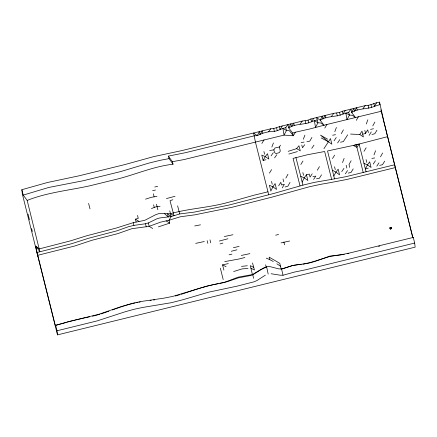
<?xml version="1.0" encoding="UTF-8"?>
<svg xmlns="http://www.w3.org/2000/svg" width="437" height="437" viewBox="0 0 437 437"><rect width="100%" height="100%" fill="white"/><g stroke="black" fill="none" stroke-linecap="round" stroke-linejoin="round"><path stroke-width="0.66" d="M334.808 131.684L336.392 127.484M366.282 123.971L367.861 119.765M374.006 154.911L375.591 150.705M271.852 147.072L273.442 142.921M342.526 162.553L344.116 158.418M303.311 139.234L304.911 135.17M37.123 253.307L37.03 252.488L71.335 243.791L88.356 238.323L116.914 230.829L128.216 226.792L133.935 225.377L145.516 223.755L148.367 222.925L156.725 218.877L159.565 217.987L171.167 216.55L179.694 213.944L194.454 212.087L228.693 205.133L274.403 193.291L302.885 185.119L302.153 182.071L304.234 177.881L306.435 174.751L309.303 174.09L310.03 177.105L312.215 173.806M285.853 178.116L287.967 174.199M333.819 175.996L335.933 172.118L338.156 169.174L339.571 174.871L335.933 172.118L332.399 170.261L327.531 150.973L356.237 144.794L387.663 136.634A20.839 0.475 76.2 0 1 389.771 145.073L391.874 153.513A12.389 0.284 76.2 0 1 393.983 161.947L412.949 237.897L413.271 237.433L414.675 243.059L415.15 247.151L57.493 334.879L22.358 194.104L21.85 189.713L47.496 182.491L79.092 175.805L124.867 164.569L153.382 156.697L182.092 150.536L270.793 128.789L273.709 128.565L279.38 126.686L302.267 121.071L308.047 120.148L310.854 118.962L333.742 113.352L339.522 112.424L342.324 111.244L365.217 105.628C370.27 105.738 374.585 102.728 379.524 102.121L384.15 122.568A12.389 0.284 76.2 0 1 386.259 131.007L387.756 137.453M263.134 160.439L265.259 156.61L267.488 153.693L268.864 159.068L265.259 156.61L261.763 155.08L263.134 160.439L265.996 159.707M341.297 133.656L343.416 129.816M351.14 160.723L349.021 164.563L349.72 167.376M372.766 125.905L374.886 122.065M380.49 156.845L382.615 153.005M290.037 182.338L287.912 186.135L285.066 186.987M279.451 146.974L275.064 147.957L273.819 149.875L274.605 152.568L275.468 153.25L276.468 153.48L279.292 152.622L280.281 151.175L279.451 146.974L280.461 145.182M169.753 210.847L171.167 216.55L169.026 220.232L169.736 223.121L158.402 226.879M311.931 137.426L309.789 141.102L306.921 141.752M324.806 128.068L326.952 124.463L381.332 111.244M356.281 120.35L358.427 116.739M326.952 124.463L309.822 128.975L295.483 132.182L293.331 135.781L284.05 135.104L183.895 159.598L172.369 161.685L168.403 156.102L185.659 152.65L254.329 135.814L257.251 135.639L262.856 133.192L268.575 131.788L274.414 131.379L277.276 130.679L282.897 128.391L285.754 127.686L287.961 124.578L288.726 127.921L292.643 133.077L293.331 135.781L289.431 130.729L286.459 130.499L282.897 128.391L284.05 135.104L286.459 130.499L285.754 127.686M317.306 170.212L319.452 166.617M261.856 143.467L264.008 139.9M282.231 187.905L284.383 184.332L281.515 184.971L280.827 182.284L278.669 185.796M364.01 151.317L366.162 147.761M353.211 168.868L351.058 172.407L348.196 173.107M376.962 130.21L374.804 133.744L371.947 134.476M384.686 161.149L382.528 164.689L379.671 165.388M282.242 125.982L280.079 129.499L279.38 126.686M269.432 173.145L271.59 169.627M313.711 118.263L311.554 121.776C304.261 124.998 295.685 123.436 288.726 127.921L290.823 123.879L291.528 126.703L293.686 123.174L294.325 125.474M345.186 110.545L343.029 114.057C335.731 117.274 327.16 115.718 320.201 120.197L316.574 117.558L317.934 122.781L315.525 127.385L314.367 120.672L317.229 119.967M376.661 102.821L374.504 106.338C367.206 109.556 358.635 107.999 351.676 112.478L350.911 109.141L348.704 112.249L343.029 114.057L342.324 111.244M323.943 148.667L330.476 138.584L331.874 144.188L328.263 141.664L320.49 135.115L327.603 139.195M350.55 134.077L359.804 134.498L363.404 136.939L362.71 134.214L365.556 133.367L367.719 129.876L368.402 132.526M300.798 164.498L302.967 161.045M321.534 174.827L319.371 178.274L316.486 178.804M369.107 135.355L371.275 131.93M332.475 158.538L334.655 155.162M347.694 134.82L343.345 141.599L340.472 142.2M334.054 140.829L336.233 137.513M359.804 134.498L361.983 131.176L362.71 134.214M373.253 164.05L375.432 160.74M376.814 166.158L378.999 162.848M313.619 179.432L315.804 176.133L312.903 176.499M337.615 142.937L339.8 139.649M366.075 171.779L359.099 144.09L356.914 147.378L360.405 161.231A12.389 0.284 76.2 0 1 362.508 169.671L363.213 172.484M345.334 173.833L347.524 170.561M311.761 148.362L313.952 145.144M341.756 171.594L343.952 168.382M271.06 155.878L273.262 152.737M274.605 157.85L276.807 154.709M304.698 144.707L302.486 147.75L301.798 145.04M268.575 131.788L270.793 128.789M300.05 124.07L302.267 121.071M331.525 116.351L333.742 113.352M363 108.627L365.217 105.628M296.701 148.624L298.935 145.734L300.279 150.869L296.701 148.624L288.185 151.317M36.418 250.488L35.91 246.097L39.887 251.783L39.183 248.932L35.91 246.097L37.03 252.488L55.27 325.428L69.527 321.506M391.328 227.442L391.672 228.633L390.115 228.928L389.809 227.704L391.366 227.415M265.379 275.146L257.164 280.417L254.372 281.728L237.225 286.12L208.504 292.206L182.895 299.727L171.462 302.672L142.599 307.473L133.979 309.309L125.43 311.685L97.074 320.922L57.018 330.782L57.493 334.879M67.019 322.014L98.505 314.383L121.147 306.616L132.531 303.294L141.151 301.486L164.296 298.089L172.921 296.362L207.04 286.049L227.131 281.696L238.46 277.845L249.975 275.665L252.821 274.824L263.784 267.859L266.597 266.756L269.514 266.51L278.609 268.842L281.575 269.034L292.927 265.439L304.507 263.801L310.248 262.544L330.137 256.415L341.701 254.656L350.321 252.837L413.271 237.433M223.919 282.592L238.007 277.195L252.411 274.567L260.671 269.634L265.707 267.411M151.464 208.64L154.256 207.34L157.112 206.603L160.062 206.625M233.653 271.53L242.174 268.881L248.008 268.433M112.331 309.975L115.155 308.959M107.245 311.816L108.944 311.204M316.169 261.031L329.727 256.126L344.241 254.41M115.718 308.757L120.246 307.178M172.844 199.731L170.015 200.714L174.013 215.714L170.463 213.709L158.686 213.666L155.851 214.611L144.745 220.33L133.247 222.679L116.215 228.059L90.508 234.784A17.961 3.217 -14 0 0 81.97 237.269L70.614 240.82L39.183 248.932L27.165 200.425L23.227 195.099L21.85 189.713M106.683 312.018L101.018 313.913M145.543 199.157L151.213 197.333L156.987 196.377M27.165 200.425C47.387 192.356 69.133 190.417 90.197 185.714L118.809 178.695C136.896 173.91 154.294 166.355 173.041 164.214L172.369 161.685M189.642 291.534L183.977 293.407M190.21 291.348L195.312 289.665M120.814 306.987L123.081 306.25M181.137 294.314L183.409 293.588M195.88 289.485L198.147 288.764M292.643 133.077L295.483 132.182M23.227 195.099L48.824 187.44L83.352 180.716L120.552 171.61L148.99 163.067L160.434 160.264L169.07 158.615L173.041 164.214M220.051 243.939L222.892 243.054M178.296 295.193L180 294.664M123.649 306.064L125.922 305.37M198.715 288.589L200.993 287.89M281.04 242.879L289.655 241.011M99.876 314.252L95.889 315.361M175.45 296.029L177.728 295.357M201.561 287.726L208.979 285.7M315.607 261.233L309.909 262.861M288.879 154.042L297.422 151.59M368.216 168.147L365.37 168.966L367.468 164.924L369.675 161.805L371.079 167.442L367.468 164.924L363.966 163.34M219.341 241.049L227.906 238.766M275.703 235.226L278.555 234.412M136.109 221.98L135.404 219.177L138.256 218.369L137.54 215.425M394.78 165.579L394.687 164.76L346.038 176.663L331.645 179.378L324.647 151.502L307.369 154.764L293.074 158.374L300.028 185.883M126.49 305.195L128.768 304.551M231.239 251.286L236.952 249.811M58.689 324.478L66.102 322.424M55.27 325.428L58.121 324.636M233.391 247.73L239.121 246.37M244.857 257.508L239.143 258.972L224.738 261.616M175.013 196.295L166.448 198.584M302.885 185.119L314.334 182.387L331.645 179.378M204.308 241.53L195.694 243.371M70.1 321.359L74.672 320.195M129.341 304.392L131.624 303.802M309.336 263.008L302.999 264.167M370.609 129.428L373.466 128.718M232.948 234.745L224.328 236.526M380.179 104.53L374.504 106.338L373.799 103.525M152.639 190.718L155.501 190.019M390.88 227.835L390.449 227.901L391.252 227.797M390.656 228.786L390.274 228.879L390.012 227.874L391.235 227.661L391.459 228.633L390.241 228.928L390.137 228.513M391.082 228.682L391.41 228.6M378.611 246.315L379.758 246.036M414.675 243.059L305.949 269.722L294.451 272.082L283.045 275.234L280.101 275.195L271.104 273.742M75.246 320.053L83.838 318.054M359.099 144.09L353.375 145.461L356.914 147.378L356.237 144.794M268.689 194.765L267.968 191.799L253.662 195.295L236.564 200.135A42.793 7.664 -14 0 1 227.999 202.386C209.105 207.744 189.237 208.362 170.463 213.709M228.283 263.604L222.548 264.877L223.908 270.121M92.453 316.202L95.315 315.514M229.081 254.82L231.943 254.143M209.547 285.558L212.415 284.88M132.766 303.518L135.06 302.988M154.774 187.009L157.642 186.348M37.828 256.12L37.729 255.301L74.902 245.949L91.901 240.284L117.619 233.68L131.755 228.715L149.137 226.328L160.428 222.193L169.026 220.232L180.394 216.768L194.935 214.818L232.255 207.225L272.273 197.054L309.336 186.768L320.818 184.31A185.375 33.19 -14 0 1 329.476 182.803L346.743 179.492L395.387 167.573L395.485 168.392M212.988 284.755L214.709 284.383M84.412 317.934L86.138 317.557M241.3 255.448L249.92 253.629M347.688 253.711L348.841 253.465M86.712 317.431L89.585 316.82M194.738 225.956L200.49 224.831M136.786 302.628L137.934 302.388M215.283 284.258L218.156 283.679M223.34 282.706L219.887 283.362M139.086 302.175L140.239 301.956M332.65 135.202L335.534 134.705M371.849 158.423L374.733 157.926M390.061 227.906L391.208 227.71M390.241 228.928L391.459 228.633M390.219 228.709L391.443 228.496M301.131 142.566L304.021 142.091M269.678 150.47L273.819 149.875M241.508 266.368L247.32 265.767M150.071 300.459L151.229 300.306M153.545 300.001L154.709 299.848M297.761 264.675L292.561 265.521L281.215 269.203L279.784 263.331L269.11 257.136L269.771 259.616L273.311 261.523M298.34 264.603L301.251 264.347M266.28 258.141L269.771 259.616M295.925 157.571L300.732 176.297L304.234 177.881L307.861 180.525L306.435 174.751M253.771 267.373L250.248 265.647L250.931 268.274L254.449 269.979L252.504 262.954M222.548 264.877L226.082 266.707M321.195 137.934L328.263 141.664M152.71 228.513L149.137 226.328L148.367 222.925M135.404 219.177L138.982 221.412M166.158 220.882L169.736 223.121M276.9 263.811L280.494 266.22M171.167 216.55L167.529 213.83L168.278 217.025L164.569 213.66M357.275 110.031L356.63 107.737L354.473 111.26L353.773 108.436L351.676 112.478L355.587 117.635L352.375 115.292L349.409 115.062L345.842 112.948L346.994 119.662L349.409 115.062L348.704 112.249M325.8 117.755L325.161 115.455L323.003 118.984L322.298 116.155L320.201 120.197L324.117 125.353L320.9 123.01L317.934 122.781L314.367 120.672L311.554 121.776L310.854 118.962M262.856 133.192L262.211 130.892L260.053 134.421L259.349 131.597L257.251 135.639L253.629 133.001L255.443 142.167L267.968 191.799M265.62 264.811L266.275 267.215M156.457 204.188L157.861 209.776M168.403 156.102L169.07 158.615M153.589 204.8L154.256 207.34M177.624 205.86L179.694 213.944M88.618 203.423L90.006 208.886M263.921 151.535L264.609 154.234M133.247 222.679L133.935 225.377M283.886 242.043L284.585 244.802M302.863 172.555L303.562 175.352M220.363 268.171L223.187 279.538M207.149 240.65L207.848 243.425M380.846 109.78L412.67 237.225M370.997 104.705L371.696 107.518M368.134 105.41L368.833 108.223M366.102 159.609L366.801 162.422M339.522 112.424L340.221 115.237M336.659 113.128L337.364 115.942M346.153 165.257L346.858 168.07M334.562 166.759L335.261 169.583M308.047 120.148L308.751 122.961M305.184 120.847L305.889 123.66M276.572 127.866L277.276 130.679M273.709 128.565L274.414 131.379M283.007 178.946L283.711 181.776M28.066 214.125L29.481 219.822M57.018 330.782L55.603 325.073M332.399 170.261L334.529 178.891M300.732 176.297L302.153 182.071M271.519 181.393L272.229 184.261M250.931 268.274L252.411 274.567M153.371 193.799L154.086 196.737M31.622 228.578L32.343 231.528M210 239.864L210.721 242.852M364.829 130.357L365.556 133.367M283.045 275.234L281.575 269.034M145.516 223.755L146.264 226.929M266.597 266.756L268.198 274.075M252.821 274.824L253.602 278.336M379.524 102.121L379.742 104.001M391.235 227.639L390.869 227.797M272.906 186.856L270.831 191.078L269.4 185.228L272.906 186.856L276.523 189.418L275.091 183.567L272.906 186.856"/></g></svg>
